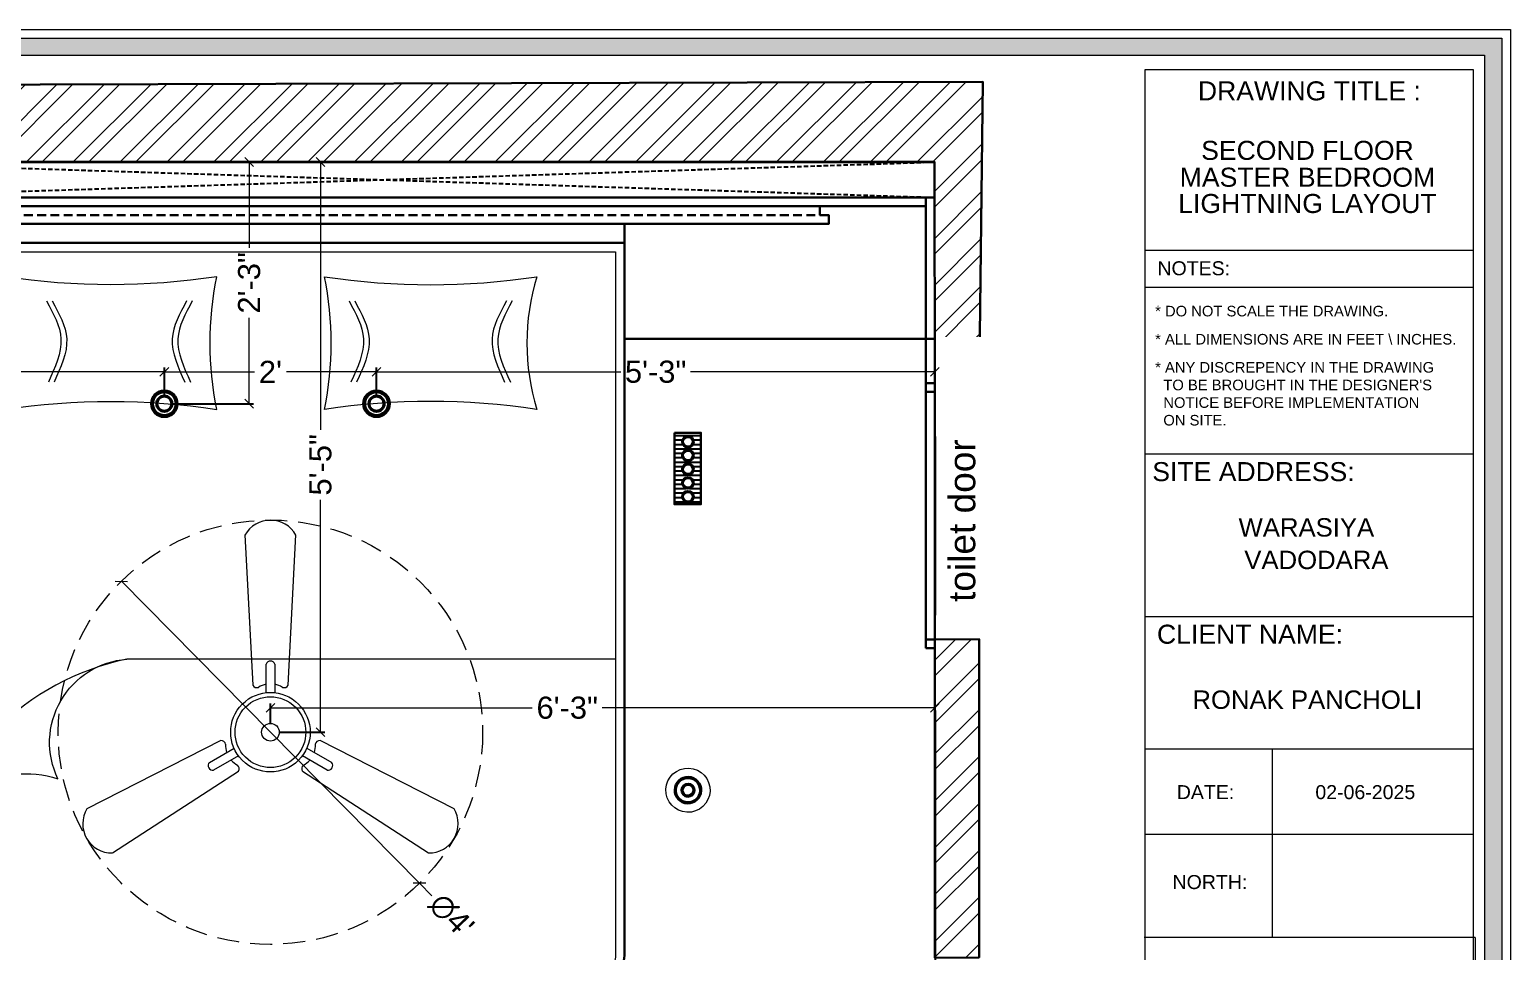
# Model space of a CAD drawing. Header units: millimetres. Extents: x 133760 to 136133, y -184957 to -182282.
# Drawn here: x 133906.8 to 134074.3, y -184173 to -184068.8 of the extents above; entities that cross this region are included whole.
import ezdxf
from ezdxf.enums import TextEntityAlignment as Align

# ---------------------------------------------------------------- set-up
doc = ezdxf.new("R2010")
doc.units = ezdxf.units.MM
doc.header["$MEASUREMENT"] = 0
doc.header["$PDMODE"] = 35
for name, pattern in [('00 . GROUND FLOOR$0$DASHED', [0.75, 0.5, -0.25]), ('DASHED', [0.75, 0.5, -0.25]), ('DASHEDX2', [1.5, 1, -0.5])]:
    doc.linetypes.add(name, pattern=pattern)
doc.layers.get('Defpoints').update_dxf_attribs({"color": 220})
doc.layers.add('AR HATCH-7', color=7, linetype='Continuous')
for name, color, linetype, lineweight in [('Dimension', 10, 'DASHEDX2', 20), ('Electrical', 84, 'Continuous', 30), ('ELEVATION ( SPIRAL STAIR )', 250, 'Continuous', 9), ('FUR1', 1, 'Continuous', 0), ('FURNITURE', 32, 'Continuous', 9), ('GF FALSE CEILING', 6, 'Continuous', 35), ('NAME PLATE', 7, 'Continuous', 25), ('wall', 7, 'Continuous', 30)]:
    doc.layers.add(name, color=color, linetype=linetype, lineweight=lineweight)
doc.styles.add('Arial', font='arial.ttf')
doc.styles.add('style4', font='ARIALN.TTF')
doc.dimstyles.new('ISO-25', dxfattribs={"dimtxt": 2.5, "dimasz": 1, "dimexe": 0.5, "dimexo": 1, "dimtad": 0, "dimdec": 0, "dimlunit": 4, "dimtxsty": 'Arial', "dimblk": 'OBLIQUE', "dimcen": 2.5, "dimclrd": 1, "dimclre": 1, "dimclrt": 5, "dimadec": 0, "dimazin": 0, "dimtfac": 1, "dimtdec": 0, "dimtmove": 0, "dimatfit": 3, "dimfxl": 1, "dimtfillclr": 5, "dimlwd": -1, "dimarcsym": 0})

# ---------------------------------------------------------------- blocks, each defined once
blk = doc.blocks.new('ceili')
at = {"color": 9, "lineweight": 9, "true_color": 0xc7c8ca}
for points in [[(133614.58, -184321.39), (133614.58, -184322.84), (133664.41, -184322.84), (133664.41, -184321.39)], [(133626.28, -184322.84), (133626.28, -184323.79), (133652.72, -184323.79), (133652.72, -184322.84)]]:
    blk.add_lwpolyline(points, close=True, dxfattribs=at)
at = {"layer": 'ELEVATION ( SPIRAL STAIR )', "color": 9, "true_color": 0xc7c8ca}
blk.add_lwpolyline([(133674.11, -184317.31), (133707.11, -184317.31), (133707.11, -184316.31), (133674.11, -184316.31)], close=True, dxfattribs=at)
at = {"layer": 'FURNITURE', "color": 9, "linetype": '00 . GROUND FLOOR$0$DASHED', "lineweight": 25, "true_color": 0xc7c8ca}
for p, q in [((133585.54, -184165.31), (133710.54, -184161.31)), ((133585.54, -184161.31), (133710.54, -184165.31))]:
    blk.add_line(p, q, dxfattribs=at)
at = {"layer": 'FURNITURE', "color": 9, "lineweight": 30, "true_color": 0xc7c8ca}
for p, q in [((133709.56, -184165.31), (133709.56, -184216.31)), ((133569.04, -184168.31), (133569.04, -184324.81)), ((133561.04, -184181.31), (133595.37, -184181.31)), ((133675.46, -184181.31), (133710.54, -184181.31)), ((133710.56, -184186.3), (133709.56, -184186.3)), ((133710.56, -184216.31), (133710.56, -184186.3)), ((133710.56, -184187.3), (133709.56, -184187.3)), ((133710.56, -184215.31), (133709.56, -184215.31)), ((133709.56, -184216.31), (133710.56, -184216.31)), ((133710.58, -184309.78), (133611.56, -184309.78)), ((133670.66, -184309.81), (133670.66, -184323.81)), ((133674.11, -184324.81), (133674.11, -184316.81)), ((133674.11, -184316.81), (133707.11, -184316.81)), ((133707.11, -184316.81), (133707.11, -184324.81))]:
    blk.add_line(p, q, dxfattribs=at)
at = {"layer": 'FURNITURE', "color": 3, "linetype": 'DASHEDX2', "lineweight": 30}
for p, q in [((133561.04, -184167.31), (133697.56, -184167.31)), ((133568.04, -184323.81), (133568.04, -184168.31)), ((133561.04, -184286.34), (133710.63, -184286.34)), ((133569.04, -184317.81), (133605.04, -184317.81))]:
    blk.add_line(p, q, dxfattribs=at)
at = {"layer": 'FURNITURE', "color": 9, "true_color": 0xc7c8ca}
blk.add_line((133674.46, -184217.54), (133619.18, -184217.54), dxfattribs=at)
at = {"layer": 'FURNITURE', "color": 9, "lineweight": 30, "true_color": 0xc7c8ca}
for points in [[(133585.54, -184165.31), (133710.54, -184165.31), (133710.54, -184161.31), (133585.54, -184161.31)], [(133561.04, -184165.31), (133709.56, -184165.31), (133709.56, -184166.31), (133561.04, -184166.31)], [(133561.04, -184166.31), (133697.56, -184166.31), (133697.56, -184167.31), (133698.56, -184167.31), (133698.56, -184168.31), (133561.04, -184168.31)], [(133675.46, -184170.46), (133675.46, -184168.31), (133595.37, -184168.31), (133595.37, -184170.46)], [(133674.11, -184324.81), (133707.11, -184324.81), (133707.11, -184316.81), (133674.11, -184316.81)], [(133674.11, -184317.81), (133707.11, -184317.81), (133707.11, -184316.81), (133674.11, -184316.81)], [(133675.11, -184323.81), (133706.11, -184323.81), (133706.11, -184317.81), (133675.11, -184317.81)], [(133710.56, -184323.81), (133707.11, -184323.81), (133707.11, -184316.81), (133710.56, -184316.81)], [(133606.94, -184324.81), (133561.04, -184324.81), (133561.04, -184323.81), (133606.94, -184323.81)], [(133621.94, -184324.81), (133606.94, -184324.81), (133606.94, -184323.81), (133621.94, -184323.81)], [(133674.11, -184323.81), (133621.94, -184323.81), (133621.94, -184324.81), (133674.11, -184324.81)], [(133674.11, -184324.81), (133707.11, -184324.81), (133707.11, -184323.81), (133674.11, -184323.81)], [(133707.11, -184323.81), (133710.56, -184323.81), (133710.56, -184324.81), (133707.11, -184324.81)]]:
    blk.add_lwpolyline(points, close=True, dxfattribs=at)
for points in [[(133672.46, -184254.05), (133598.37, -184254.05, -0.414214), (133595.37, -184251.05), (133595.37, -184170.46), (133675.46, -184170.46), (133675.46, -184251.05, -0.414214)], [(133691.94, -184302.8), (133691.94, -184292.83, -0.414214), (133694.94, -184289.83), (133704.89, -184289.83, -0.414214), (133707.89, -184292.83), (133707.89, -184302.8, -0.414214), (133704.89, -184305.8), (133694.94, -184305.8, -0.414214)]]:
    blk.add_lwpolyline(points, format="xyb", close=True, dxfattribs=at)
at = {"layer": 'FURNITURE', "color": 9, "true_color": 0xc7c8ca}
for points in [[(133672.46, -184253.05), (133598.37, -184253.05, -0.414214), (133596.37, -184251.05), (133596.37, -184171.46), (133674.46, -184171.46), (133674.46, -184251.05, -0.414214)], [(133611.38, -184231.07, -0.527965), (133619.18, -184217.54, 0.296489), (133596.37, -184240.19, -0.459377), (133611.38, -184231.07)]]:
    blk.add_lwpolyline(points, format="xyb", close=True, dxfattribs=at)
at = {"layer": 'FURNITURE', "color": 9, "true_color": 0xc7c8ca, "elevation": -0.01}
for points in [[(133629.36, -184189.28, -0.100586), (133629.36, -184174.28, -0.075726), (133605.36, -184174.28, -0.148967), (133605.36, -184189.28, -0.074116)], [(133641.54, -184189.28, 0.100586), (133641.54, -184174.28, 0.075726), (133665.54, -184174.28, 0.148967), (133665.54, -184189.28, 0.074116)]]:
    blk.add_lwpolyline(points, format="xyb", close=True, dxfattribs=at)
at = {"layer": 'FURNITURE', "color": 9, "true_color": 0xc7c8ca, "flags": 128}
for points in [[(133589.07, -184300.78), (133591.29, -184300.78), (133591.29, -184293.4, 0.853613), (133571.29, -184293.35), (133571.29, -184300.78), (133573.52, -184300.78)], [(133589.07, -184298.56), (133589.07, -184300.78), (133589.07, -184293.58, 0.835758), (133573.52, -184293.54), (133573.52, -184298.56), (133573.52, -184300.78)]]:
    blk.add_lwpolyline(points, format="xyb", dxfattribs=at)
at = {"layer": 'FURNITURE', "color": 9, "true_color": 0xc7c8ca}
blk.add_lwpolyline([(133573.53, -184300.78), (133573.53, -184302.47), (133589.08, -184302.47), (133589.07, -184300.78)], dxfattribs=at)
at = {"layer": 'FURNITURE', "color": 9, "lineweight": 30, "true_color": 0xc7c8ca}
blk.add_lwpolyline([(133611.56, -184323.81), (133611.57, -184304.71), (133561.05, -184304.71), (133561.04, -184324.81), (133611.56, -184324.81), (133611.56, -184324.81)], dxfattribs=at)
at = {"layer": 'FURNITURE', "color": 9, "linetype": '00 . GROUND FLOOR$0$DASHED', "lineweight": 30, "true_color": 0xc7c8ca}
blk.add_lwpolyline([(133569.04, -184323.81), (133605.04, -184323.81), (133605.04, -184314.81), (133569.04, -184314.81)], close=True, dxfattribs=at)
at = {"layer": 'FURNITURE', "color": 9, "lineweight": 30, "true_color": 0xc7c8ca}
for centre in [(133575.54, -184319.31), (133598.54, -184319.31)]:
    blk.add_circle(centre, 0.5, dxfattribs=at)
at = {"layer": 'FURNITURE', "color": 9, "true_color": 0xc7c8ca}
for points in [[(133610.1, -184177.02, -0.01), (133610.87, -184178.44, -0.01), (133612.51, -184181.43, -0.01), (133611.06, -184184.55, -0.01), (133610.31, -184186.19, -0.01)], [(133610.75, -184177.02, -0.01), (133611.52, -184178.44, -0.01), (133613.15, -184181.43, -0.01), (133611.71, -184184.55, -0.01), (133610.95, -184186.19, -0.01)], [(133625.94, -184177.02, -0.01), (133625.17, -184178.44, -0.01), (133623.54, -184181.43, -0.01), (133624.98, -184184.55, -0.01), (133625.73, -184186.19, -0.01)], [(133626.58, -184177.02, -0.01), (133625.81, -184178.44, -0.01), (133624.18, -184181.43, -0.01), (133625.62, -184184.55, -0.01), (133626.38, -184186.19, -0.01)], [(133644.31, -184177.02, -0.01), (133645.09, -184178.44, -0.01), (133646.72, -184181.43, -0.01), (133645.28, -184184.55, -0.01), (133644.52, -184186.19, -0.01)], [(133644.96, -184177.02, -0.01), (133645.73, -184178.44, -0.01), (133647.36, -184181.43, -0.01), (133645.92, -184184.55, -0.01), (133645.16, -184186.19, -0.01)], [(133662.11, -184177.02, -0.01), (133661.34, -184178.44, -0.01), (133659.71, -184181.43, -0.01), (133661.15, -184184.55, -0.01), (133661.91, -184186.19, -0.01)], [(133662.76, -184177.02, -0.01), (133661.99, -184178.44, -0.01), (133660.36, -184181.43, -0.01), (133661.8, -184184.55, -0.01), (133662.56, -184186.19, -0.01)]]:
    blk.add_open_spline(points, degree=3, knots=[0, 0, 0, 0, 4.577917, 9.671137, 9.671137, 9.671137, 9.671137], dxfattribs=at)
blk = doc.blocks.new('_Oblique')
at = {"layer": 'wall', "color": 0, "lineweight": -2}
blk.add_line((-0.5, -0.5), (0.5, 0.5), dxfattribs=at)
blk = doc.blocks.new('*D23')
at = {"layer": 'Defpoints', "color": 0, "transparency": 16777216}
for p in [(133922.05, -184083.75), (133931.65, -184083.75), (133922.05, -184111.09)]:
    blk.add_point(p, dxfattribs=at)
at = {"layer": 'FURNITURE', "color": 1, "lineweight": -2, "transparency": 16777216}
for p, q in [((133923.05, -184083.75), (133932.15, -184083.75)), ((133923.05, -184111.09), (133932.15, -184111.09))]:
    blk.add_line(p, q, dxfattribs=at)
at = {"layer": 'FURNITURE', "color": 1, "transparency": 16777216}
for p, q in [((133931.65, -184083.75), (133931.65, -184093.45)), ((133931.65, -184111.09), (133931.65, -184101.39))]:
    blk.add_line(p, q, dxfattribs=at)
for p, rotation in [((133931.65, -184083.75), 90), ((133931.65, -184111.09), 270)]:
    blk.add_blockref('_Oblique', p, dxfattribs=dict(at, rotation=rotation))
at = {"layer": 'FURNITURE', "color": 5, "transparency": 16777216, "insert": (133931.65, -184097.42), "char_height": 2.5, "attachment_point": 5, "rotation": 90, "style": 'Arial'}
blk.add_mtext('2\'-3"', dxfattribs=at)
blk = doc.blocks.new('*D29')
at = {"layer": 'Defpoints', "color": 0, "transparency": 16777216}
for p in [(133946.05, -184107.49), (133922.05, -184111.09), (133946.05, -184111.09)]:
    blk.add_point(p, dxfattribs=at)
at = {"layer": 'FURNITURE', "color": 1, "lineweight": -2, "transparency": 16777216}
for p, q in [((133922.05, -184110.09), (133922.05, -184106.99)), ((133946.05, -184110.09), (133946.05, -184106.99))]:
    blk.add_line(p, q, dxfattribs=at)
at = {"layer": 'FURNITURE', "color": 1, "transparency": 16777216}
for p, q in [((133922.05, -184107.49), (133932.25, -184107.49)), ((133946.05, -184107.49), (133935.85, -184107.49))]:
    blk.add_line(p, q, dxfattribs=at)
at = {"layer": 'FURNITURE', "color": 1, "transparency": 16777216, "rotation": 180}
blk.add_blockref('_Oblique', (133922.05, -184107.49), dxfattribs=at)
at = {"layer": 'FURNITURE', "color": 1, "transparency": 16777216}
blk.add_blockref('_Oblique', (133946.05, -184107.49), dxfattribs=at)
at = {"layer": 'FURNITURE', "color": 5, "transparency": 16777216, "insert": (133934.05, -184107.49), "char_height": 2.5, "attachment_point": 5, "style": 'Arial'}
blk.add_mtext("2'", dxfattribs=at)
blk = doc.blocks.new('*D35')
at = {"layer": 'Defpoints', "color": 0, "transparency": 16777216}
for p in [(133932.15, -184083.75), (133939.71, -184083.75), (133934.05, -184148.25)]:
    blk.add_point(p, dxfattribs=at)
at = {"layer": 'FURNITURE', "color": 1, "lineweight": -2, "transparency": 16777216}
for p, q in [((133933.15, -184083.75), (133940.21, -184083.75)), ((133935.05, -184148.25), (133940.21, -184148.25))]:
    blk.add_line(p, q, dxfattribs=at)
at = {"layer": 'FURNITURE', "color": 1, "transparency": 16777216}
for p, q in [((133939.71, -184083.75), (133939.71, -184114.06)), ((133939.71, -184148.25), (133939.71, -184121.95))]:
    blk.add_line(p, q, dxfattribs=at)
for p, rotation in [((133939.71, -184083.75), 90), ((133939.71, -184148.25), 270)]:
    blk.add_blockref('_Oblique', p, dxfattribs=dict(at, rotation=rotation))
at = {"layer": 'FURNITURE', "color": 5, "transparency": 16777216, "insert": (133939.71, -184118), "char_height": 2.5, "attachment_point": 5, "rotation": 90, "style": 'Arial'}
blk.add_mtext('5\'-5"', dxfattribs=at)
blk = doc.blocks.new('*D36')
at = {"layer": 'Defpoints', "color": 0, "transparency": 16777216}
for p in [(134009.19, -184145.49), (133934.05, -184148.25), (134009.19, -184148.25)]:
    blk.add_point(p, dxfattribs=at)
at = {"layer": 'FURNITURE', "color": 1, "lineweight": -2, "transparency": 16777216}
for p, q in [((133934.05, -184147.25), (133934.05, -184144.99)), ((134009.19, -184147.25), (134009.19, -184144.99))]:
    blk.add_line(p, q, dxfattribs=at)
at = {"layer": 'FURNITURE', "color": 1, "transparency": 16777216}
for p, q in [((133934.05, -184145.49), (133963.67, -184145.49)), ((134009.19, -184145.49), (133971.57, -184145.49))]:
    blk.add_line(p, q, dxfattribs=at)
at = {"layer": 'FURNITURE', "color": 1, "transparency": 16777216, "rotation": 180}
blk.add_blockref('_Oblique', (133934.05, -184145.49), dxfattribs=at)
at = {"layer": 'FURNITURE', "color": 1, "transparency": 16777216}
blk.add_blockref('_Oblique', (134009.19, -184145.49), dxfattribs=at)
at = {"layer": 'FURNITURE', "color": 5, "transparency": 16777216, "insert": (133967.62, -184145.49), "char_height": 2.5, "attachment_point": 5, "style": 'Arial'}
blk.add_mtext('6\'-3"', dxfattribs=at)
blk = doc.blocks.new('*D267')
at = {"layer": 'Defpoints', "color": 0, "transparency": 16777216}
for p in [(133859.67, -184108.24), (133922.05, -184107.49), (133922.05, -184111.09)]:
    blk.add_point(p, dxfattribs=at)
at = {"layer": 'FURNITURE', "color": 1, "lineweight": -2, "transparency": 16777216}
for p, q in [((133859.67, -184107.24), (133859.67, -184106.99)), ((133922.05, -184110.09), (133922.05, -184106.99))]:
    blk.add_line(p, q, dxfattribs=at)
at = {"layer": 'FURNITURE', "color": 1, "transparency": 16777216}
for p, q in [((133859.67, -184107.49), (133886.91, -184107.49)), ((133922.05, -184107.49), (133894.81, -184107.49))]:
    blk.add_line(p, q, dxfattribs=at)
at = {"layer": 'FURNITURE', "color": 1, "transparency": 16777216, "rotation": 180}
blk.add_blockref('_Oblique', (133859.67, -184107.49), dxfattribs=at)
at = {"layer": 'FURNITURE', "color": 1, "transparency": 16777216}
blk.add_blockref('_Oblique', (133922.05, -184107.49), dxfattribs=at)
at = {"layer": 'FURNITURE', "color": 5, "transparency": 16777216, "insert": (133890.86, -184107.49), "char_height": 2.5, "attachment_point": 5, "style": 'Arial'}
blk.add_mtext('5\'-2"', dxfattribs=at)
blk = doc.blocks.new('*D268')
at = {"layer": 'Defpoints', "color": 0, "transparency": 16777216}
for p in [(134009.19, -184107.49), (133946.05, -184111.09), (134009.19, -184111.09)]:
    blk.add_point(p, dxfattribs=at)
at = {"layer": 'FURNITURE', "color": 1, "lineweight": -2, "transparency": 16777216}
for p, q in [((133946.05, -184110.09), (133946.05, -184106.99)), ((134009.19, -184110.09), (134009.19, -184106.99))]:
    blk.add_line(p, q, dxfattribs=at)
at = {"layer": 'FURNITURE', "color": 1, "transparency": 16777216}
for p, q in [((133946.05, -184107.49), (133973.67, -184107.49)), ((134009.19, -184107.49), (133981.57, -184107.49))]:
    blk.add_line(p, q, dxfattribs=at)
at = {"layer": 'FURNITURE', "color": 1, "transparency": 16777216, "rotation": 180}
blk.add_blockref('_Oblique', (133946.05, -184107.49), dxfattribs=at)
at = {"layer": 'FURNITURE', "color": 1, "transparency": 16777216}
blk.add_blockref('_Oblique', (134009.19, -184107.49), dxfattribs=at)
at = {"layer": 'FURNITURE', "color": 5, "transparency": 16777216, "insert": (133977.62, -184107.49), "char_height": 2.5, "attachment_point": 5, "style": 'Arial'}
blk.add_mtext('5\'-3"', dxfattribs=at)
blk = doc.blocks.new('*D269')
at = {"layer": 'Defpoints', "color": 0, "transparency": 16777216}
for p in [(133917.19, -184131.18), (133950.91, -184165.33)]:
    blk.add_point(p, dxfattribs=at)
at = {"layer": 'FURNITURE', "color": 1, "transparency": 16777216}
for p in [(133917.19, -184131.18), (133952.32, -184166.75)]:
    blk.add_line(p, (133950.91, -184165.33), dxfattribs=at)
for p, rotation in [((133917.19, -184131.18), 314.6426462380732), ((133950.91, -184165.33), 134.6426462380731)]:
    blk.add_blockref('_Oblique', p, dxfattribs=dict(at, rotation=rotation))
at = {"layer": 'FURNITURE', "color": 5, "transparency": 16777216, "insert": (133954.52, -184168.98), "char_height": 2.5, "attachment_point": 5, "rotation": 314.6426, "style": 'Arial'}
blk.add_mtext("∅4'", dxfattribs=at)

msp = doc.modelspace()

# ---------------------------------------------------------------- hatches: boundary and pattern name
at = {"layer": 'AR HATCH-7', "lineweight": 0, "true_color": 0x939598, "transparency": 33554687}
h = msp.add_hatch(dxfattribs=at)
h.set_pattern_fill('ANSI32', color=252, scale=10)
h.set_pattern_definition([(45, (3e-11, -486.8782), (-2.65165043, 2.65165043), []), (45, (1.7678, -486.8782), (-2.65165043, 2.65165043), [])])
h.paths.add_polyline_path([(134014.64, -184074.69), (133854.67, -184075.14), (133854.67, -184121.75), (133859.67, -184121.75), (133859.67, -184087.75), (133884.17, -184087.75), (133884.17, -184083.75), (134009.17, -184083.75), (134009.19, -184108.75), (134009.19, -184108.75), (134009.19, -184109.76), (134014.19, -184109.73)])
h.paths.add_polyline_path([(133859.67, -184180.75), (133854.67, -184180.75), (133854.67, -184251.25), (134014.21, -184251.25), (134014.26, -184206.75), (134009.26, -184206.79), (134009.19, -184247.25), (133910.19, -184247.25), (133910.19, -184247.25), (133859.67, -184247.25), (133859.68, -184227.16)])
h.paths.add_polyline_path([(134014.19, -184137.72), (134009.19, -184137.75), (134009.19, -184173.76), (134014.19, -184173.72)])
at = {"layer": 'Dimension', "true_color": 0xd39e00, "transparency": 33554687}
h = msp.add_hatch(color=42, dxfattribs=at)
h.paths.add_polyline_path([(133797.27, -184069.75), (133797.27, -184264.05), (134073.32, -184264.05), (134073.32, -184069.75)])
h.paths.add_polyline_path([(133799.21, -184071.68), (134071.38, -184071.68), (134071.38, -184262.11), (133799.21, -184262.11)], flags=16)
at = {"layer": 'Electrical', "lineweight": 25, "true_color": 0x000000}
h = msp.add_hatch(dxfattribs=at)
h.set_pattern_fill('ANSI31', color=18, scale=4, angle=315)
h.set_pattern_definition([(360, (154844.2026, -171123.19107), (2e-16, 0.5), [])])
h.paths.add_polyline_path([(133979.74, -184116.71), (133980.79, -184115.84, 0.675401), (133981.93, -184115.39, 0.15536), (133981.81, -184115), (133982.55, -184114.38), (133982.74, -184114.38), (133982.74, -184122.47), (133979.74, -184122.47)])
h.paths.add_polyline_path([(133980.6, -184121.61, 1), (133981.93, -184121.61, 1)], flags=16)
h.paths.add_polyline_path([(133981.93, -184120.05, 1), (133980.6, -184120.05, 1)], flags=16)
h.paths.add_polyline_path([(133980.74, -184121.61, 1), (133981.79, -184121.61, 1)], flags=0)
h.paths.add_polyline_path([(133981.79, -184120.05, 1), (133980.74, -184120.05, 1)], flags=0)
h.paths.add_polyline_path([(133981.93, -184118.5, 1), (133980.6, -184118.5, 1)], flags=16)
h.paths.add_polyline_path([(133981.79, -184118.5, 1), (133980.74, -184118.5, 1)], flags=0)
h.paths.add_polyline_path([(133981.93, -184116.94, 1), (133980.6, -184116.94, 1)], flags=16)
h.paths.add_polyline_path([(133981.79, -184116.94, 1), (133980.74, -184116.94, 1)], flags=0)
h.paths.add_polyline_path([(133980.79, -184115.84), (133979.74, -184116.71), (133979.74, -184114.38), (133982.55, -184114.38), (133981.81, -184115, 0.731062), (133980.6, -184115.39, 0.193744)], flags=17)

# ---------------------------------------------------------------- linework, layer by layer
at = {"layer": 'Dimension', "color": 42, "linetype": 'Continuous', "true_color": 0xd39e00, "transparency": 33554687}
for p, q in [((134070.07, -184093.77), (134032.98, -184093.77)), ((134070.07, -184097.95), (134032.98, -184097.95)), ((134070.07, -184116.8), (134032.98, -184116.8)), ((134070.07, -184135.19), (134032.98, -184135.19)), ((134070.07, -184150.17), (134032.98, -184150.17)), ((134047.33, -184150.17), (134047.33, -184171.47)), ((134070.07, -184159.81), (134032.98, -184159.81)), ((134070.3, -184171.47), (134032.86, -184171.47)), ((134070.3, -184171.47), (134070.3, -184205.37))]:
    msp.add_line(p, q, dxfattribs=at)
for points in [[(133796.3, -184068.78), (134074.29, -184068.78), (134074.29, -184265.02), (133796.3, -184265.02)], [(133797.27, -184069.75), (134073.32, -184069.75), (134073.32, -184264.05), (133797.27, -184264.05)], [(133799.21, -184071.68), (134071.38, -184071.68), (134071.38, -184262.11), (133799.21, -184262.11)], [(134032.98, -184260.52), (134032.98, -184073.28), (134070.07, -184073.28), (134070.07, -184260.52)]]:
    msp.add_lwpolyline(points, close=True, dxfattribs=at)
at = {"layer": 'Electrical', "lineweight": 15, "ltscale": 20}
for p, q in [((133931.17, -184125.94), (133932.05, -184142.93)), ((133936.05, -184142.93), (133936.94, -184125.94)), ((133933.55, -184143.78), (133933.55, -184140.54)), ((133934.55, -184140.57), (133934.55, -184143.78)), ((133928.44, -184149.18), (133913.28, -184156.91)), ((133927.14, -184151.66), (133929.93, -184150.06)), ((133938.17, -184150.06), (133940.98, -184151.68)), ((133954.82, -184156.91), (133939.66, -184149.18)), ((133930.43, -184150.92), (133927.62, -184152.54)), ((133940.46, -184152.53), (133937.67, -184150.92)), ((133916.17, -184161.91), (133930.44, -184152.65)), ((133937.66, -184152.65), (133951.93, -184161.91))]:
    msp.add_line(p, q, dxfattribs=at)
at = {"layer": 'Electrical', "color": 240, "true_color": 0xed1f24}
msp.add_lwpolyline([(133979.74, -184114.38), (133979.74, -184122.47), (133982.74, -184122.47), (133982.74, -184114.38)], close=True, dxfattribs=at)
at = {"layer": 'Electrical', "color": 18, "ltscale": 8, "true_color": 0x000000}
for centre, radius in [((133922.05, -184111.09), 1.5), ((133922.05, -184111.09), 1.3), ((133946.05, -184111.09), 1.5), ((133946.05, -184111.09), 1.3), ((133922.05, -184111.09), 0.904), ((133922.05, -184111.09), 0.804), ((133946.05, -184111.09), 0.904), ((133946.05, -184111.09), 0.804)]:
    msp.add_circle(centre, radius, dxfattribs=at)
at = {"layer": 'Electrical', "color": 18, "lineweight": 25, "true_color": 0x000000}
for centre, radius in [((133981.27, -184115.39), 0.662), ((133981.27, -184115.39), 0.53), ((133981.27, -184116.94), 0.662), ((133981.27, -184116.94), 0.53), ((133981.27, -184118.5), 0.662), ((133981.27, -184118.5), 0.53), ((133981.27, -184120.05), 0.662), ((133981.27, -184120.05), 0.53), ((133981.27, -184121.61), 0.662), ((133981.27, -184121.61), 0.53)]:
    msp.add_circle(centre, radius, dxfattribs=at)
at = {"layer": 'Electrical', "linetype": 'DASHED', "lineweight": 15, "ltscale": 5}
msp.add_circle((133934.05, -184148.25), 24, dxfattribs=at)
at = {"layer": 'Electrical', "lineweight": 15, "ltscale": 20}
for centre, major_axis, start_param, end_param in [((133934.05, -184127.57), (2.34, 2.34), -0.272136, 1.842967), ((133934.05, -184140.73), (0.376, 0.376), -0.465536, 1.983618), ((133934.05, -184148.25), (3.18, -3.18), 3.14161, 9.424795), ((133932.52, -184142.67), (0.382, 0.382), 2.863014, 4.257784), ((133934.05, -184145.18), (1.71, -1.71), 2.565057, 2.951308), ((133934.05, -184145.18), (1.71, 1.71), 0.19032, 0.57657), ((133935.58, -184142.67), (0.382, -0.382), 5.167028, 6.561799), ((133934.05, -184148.25), (2.83, -2.83), 1.749190548672175e-05, 6.283202799085073), ((133934.05, -184148.25), (0.707, 0.707), 1.570814, 7.853999), ((133928.45, -184149.72), (0.382, -0.382), 0.978238, 2.373008), ((133931.39, -184149.79), (1.71, -1.71), 3.855511, 4.241762), ((133936.72, -184149.79), (1.71, 1.71), 5.183051, 5.569301), ((133939.65, -184149.72), (0.382, -0.382), 2.339416, 3.734186), ((133927.54, -184152.02), (0.376, -0.376), 3.199655, 5.648809), ((133931.39, -184149.79), (1.71, -1.71), 4.659452, 5.045703), ((133929.98, -184152.37), (0.382, 0.382), -1.325776, 0.068994), ((133938.12, -184152.37), (0.382, -0.382), 3.072633, 4.467404), ((133936.72, -184149.79), (1.71, 1.71), 4.37911, 4.765361), ((133940.56, -184152.01), (0.376, 0.376), 3.723254, 6.172408), ((133916.13, -184158.6), (2.34, -2.34), 3.393055, 5.508159), ((133951.97, -184158.6), (2.34, -2.34), 5.48745, 7.602554)]:
    msp.add_ellipse(centre, major_axis=major_axis, ratio=1, start_param=start_param, end_param=end_param, dxfattribs=at)
at = {"layer": 'Electrical', "color": 5, "lineweight": 5, "ltscale": 8}
msp.add_ellipse((133981.27, -184154.81), major_axis=(1.69, -1.84), ratio=1, start_param=-0.785398, end_param=5.497787, dxfattribs=at)
at = {"layer": 'Electrical', "color": 5, "ltscale": 8}
for major_axis, start_param, end_param in [((1.02, -1.1), -0.785398, 5.497787), ((-1.01, -0.93), 0.785398, 7.068583), ((-0.544, -0.501), 0.785398, 7.068583), ((-0.453, -0.417), 0.785398, 7.068583)]:
    msp.add_ellipse((133981.27, -184154.81), major_axis=major_axis, ratio=1, start_param=start_param, end_param=end_param, dxfattribs=at)
at = {"layer": 'FURNITURE', "color": 9, "lineweight": 30, "true_color": 0xc7c8ca}
for p, q in [((134009.19, -184138.75), (134009.19, -184108.75)), ((134009.19, -184137.75), (134008.19, -184137.75)), ((134008.19, -184138.75), (134009.19, -184138.75))]:
    msp.add_line(p, q, dxfattribs=at)
at = {"layer": 'wall', "lineweight": 30}
msp.add_lwpolyline([(134009.17, -184083.75), (133884.17, -184083.75), (133884.17, -184087.75), (133859.67, -184087.75), (133859.67, -184121.75), (133854.67, -184121.75), (133854.67, -184075.14), (134014.64, -184074.69), (134014.19, -184109.73), (134009.19, -184109.76), (134009.17, -184083.75)], dxfattribs=at)
msp.add_lwpolyline([(134009.19, -184137.75), (134014.19, -184137.72), (134014.19, -184173.72), (134009.19, -184173.76)], close=True, dxfattribs=at)

# ---------------------------------------------------------------- block references
at = {"layer": 'FURNITURE', "lineweight": 30}
msp.add_blockref('ceili', (298.63, 77.55), dxfattribs=at)

# ---------------------------------------------------------------- texts
at = {"layer": 'NAME PLATE', "transparency": 33554687, "style": 'Arial'}
for s, height, p in [('DRAWING TITLE : ', 2.1519, (134051.97, -184076.78)), ('SECOND FLOOR', 2.1519, (134051.34, -184083.51)), ('MASTER BEDROOM', 2.1519, (134051.34, -184086.55)), ('LIGHTNING LAYOUT', 2.1519, (134051.34, -184089.52)), ('NOTES:', 1.581, (134038.48, -184096.56)), ('SITE ADDRESS:', 2.1519, (134045.23, -184119.85)), (' WARASIYA  ', 2.0802, (134051.62, -184126.12, -0.1)), ('VADODARA', 2.08, (134052.35, -184129.8, -0.1)), ('CLIENT NAME:', 2.1519, (134044.84, -184138.24)), ('RONAK PANCHOLI    ', 2.0802, (134052.94, -184145.61, -0.1)), ('DATE:', 1.581, (134039.81, -184155.82)), ('02-06-2025', 1.581, (134057.88, -184155.82)), ('NORTH:', 1.581, (134040.31, -184165.99))]:
    msp.add_text(s, height=height, dxfattribs=at).set_placement(p, align=Align.CENTER)
at = {"layer": 'NAME PLATE', "transparency": 33554687, "char_height": 1.1959, "width": 46.2026, "attachment_point": 1, "style": 'Arial'}
for s, insert in [('* DO NOT SCALE THE DRAWING.', (134034.11, -184100.02)), ('* ALL DIMENSIONS ARE IN FEET \\\\ INCHES.', (134034.11, -184103.2)), ("* ANY DISCREPENCY IN THE DRAWING \\P  TO BE BROUGHT IN THE DESIGNER'S\\P  NOTICE BEFORE IMPLEMENTATION \\P  ON SITE.", (134034.11, -184106.38))]:
    msp.add_mtext(s, dxfattribs=dict(at, insert=insert))

# ---------------------------------------------------------------- dimensions: what is measured, and where the dimension line sits
at = {"layer": 'FURNITURE'}
dim = msp.add_linear_dim(base=(133931.65, -184083.75), p1=(133922.05, -184111.09), p2=(133922.05, -184083.75), angle=90, dimstyle='ISO-25', dxfattribs=at)
dim.commit()
dim.dimension.update_dxf_attribs({"geometry": '*D23', "text_midpoint": (133931.65, -184097.42)})
dim = msp.add_linear_dim(base=(133939.70549209, -184083.75370617), p1=(133934.05076081, -184148.25370617), p2=(133932.1507028, -184083.75370617), angle=90, dimstyle='ISO-25', dxfattribs=at)
dim.commit()
dim.dimension.update_dxf_attribs({"geometry": '*D35', "text_midpoint": (133939.70549209, -184118.00370617), "dimtype": 160})
for base, p1, p2, picture, middle in [((133922.05, -184107.49), (133859.67, -184108.24), (133922.05, -184111.09), '*D267', (133890.86, -184107.49)), ((133946.05, -184107.49), (133922.05, -184111.09), (133946.05, -184111.09), '*D29', (133934.05, -184107.49))]:
    dim = msp.add_linear_dim(base=base, p1=p1, p2=p2, dimstyle='ISO-25', dxfattribs=at)
    dim.commit()
    dim.dimension.update_dxf_attribs({"geometry": picture, "text_midpoint": middle})
dim = msp.add_diameter_dim_2p(p1=(133917.19, -184131.18), p2=(133950.91, -184165.33), dimstyle='ISO-25', dxfattribs=at)
dim.commit()
dim.dimension.update_dxf_attribs({"geometry": '*D269', "text_midpoint": (133954.52, -184168.98)})
dim = msp.add_linear_dim(base=(134009.19, -184145.49), p1=(133934.05, -184148.25), p2=(134009.19, -184148.25), dimstyle='ISO-25', dxfattribs=at)
dim.commit()
dim.dimension.update_dxf_attribs({"geometry": '*D36', "text_midpoint": (133967.62, -184145.49), "dimtype": 160})

# ---------------------------------------------------------------- next in the draw order: texts
at = {"layer": 'FUR1', "insert": (134012.29, -184119.29), "char_height": 3, "width": 28.4543, "attachment_point": 5, "rotation": 90, "style": 'style4', "bg_fill": 2}
msp.add_mtext('\\A1;\\pxql;{\\fArial|b0|i0|c0|p34;toilet door}', dxfattribs=at)

# ---------------------------------------------------------------- next in the draw order: linework, layer by layer
at = {"layer": 'GF FALSE CEILING', "lineweight": 25}
msp.add_lwpolyline([(133859.67, -184087.75), (133884.17, -184087.75), (133884.17, -184083.75), (134009.17, -184083.75), (134009.26, -184207.79), (133859.67, -184207.79)], close=True, dxfattribs=at)

# ---------------------------------------------------------------- next in the draw order: dimensions: what is measured, and where the dimension line sits
at = {"layer": 'FURNITURE'}
dim = msp.add_linear_dim(base=(134009.19, -184107.49), p1=(133946.05, -184111.09), p2=(134009.19, -184111.09), dimstyle='ISO-25', dxfattribs=at)
dim.commit()
dim.dimension.update_dxf_attribs({"geometry": '*D268', "text_midpoint": (133977.62, -184107.49)})

doc.saveas('drawing.dxf')
